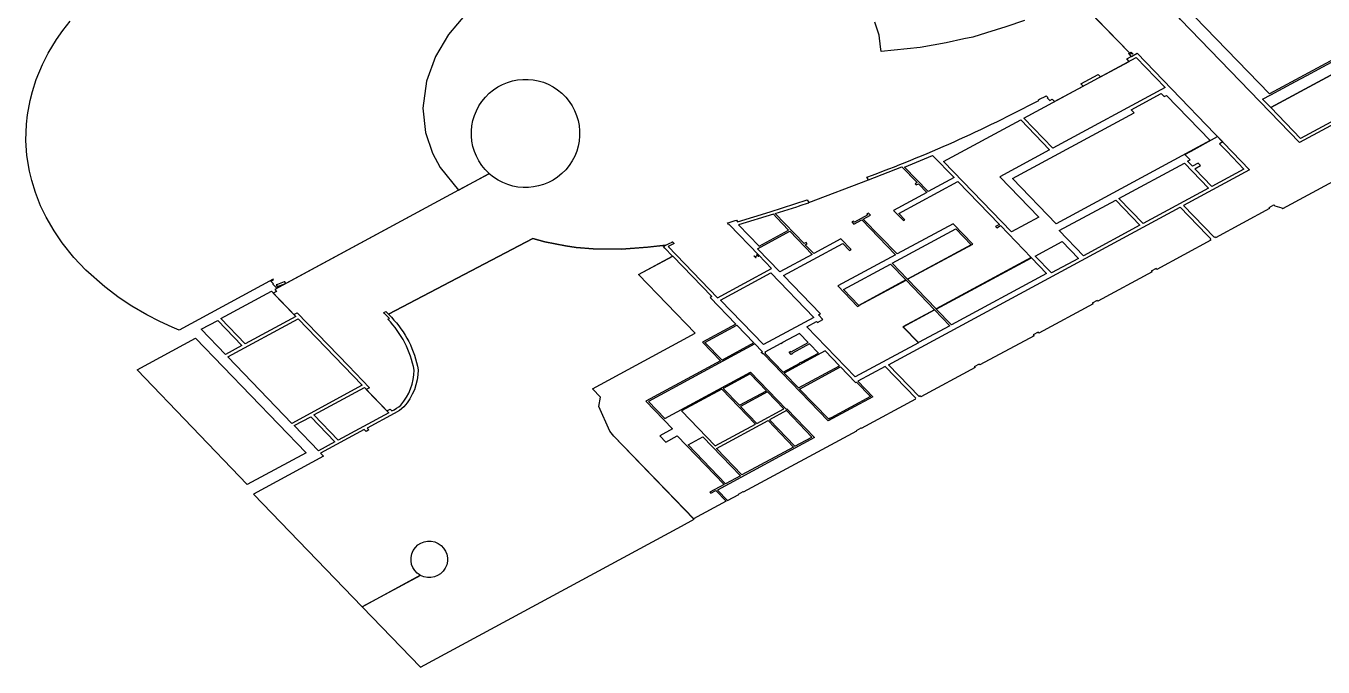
# Model space of a CAD drawing. Extents: x 12.24865 to 12.25126, y 41.7953 to 41.7969.
# Drawn here: x 12.248654 to 12.249548, y 41.795302 to 41.795744 of the extents above; entities that cross this region are included whole.
import ezdxf

# ---------------------------------------------------------------- set-up
doc = ezdxf.new("R2010")
doc.units = 0
doc.layers.add('RM$', color=3, linetype='CONTINUOUS')

msp = doc.modelspace()

# ---------------------------------------------------------------- linework, layer by layer
at = {"layer": 'RM$'}
for points in [[(12.24956151892515, 41.79584817685233), (12.24957045969307, 41.79584376793203), (12.24957244515137, 41.79584602255793), (12.24956334089877, 41.79585051209676), (12.24958460775757, 41.79587736138299), (12.24958422664494, 41.79587749737182), (12.24958773214301, 41.7958822312651), (12.24958773214301, 41.7958822312651), (12.24962522620882, 41.79586907446071), (12.24962939477493, 41.79586761169455), (12.24963079931571, 41.7958661562459), (12.24962738772762, 41.79586431270745), (12.2496933716197, 41.79579593511464), (12.24951114054714, 41.79569746174028), (12.2494598079212, 41.79575065540455), (12.24946127056191, 41.79575144579948), (12.24945870178605, 41.79575410775334), (12.24951005774949, 41.79579535627168), (12.24951471211717, 41.79579243780216), (12.24953319761517, 41.79580965376517), (12.24952799434938, 41.79581268512554)], [(12.24950648200348, 41.79569383411938), (12.24951205084602, 41.79569684340139), (12.24952917353345, 41.79570609612688), (12.24953697010885, 41.7957103092243), (12.24954789872101, 41.7957162148035), (12.24955684307335, 41.79572104813125), (12.24957105687237, 41.79572872894807), (12.24959732848642, 41.79574292552454), (12.24969747261952, 41.79579704100568), (12.2497235609798, 41.79577000618201), (12.2495325690948, 41.79566679863497), (12.24951204345382, 41.79568806886884), (12.24958277077786, 41.79572628834215), (12.24958755890931, 41.79572132651158), (12.24960442806639, 41.79573044221567), (12.24959738665206, 41.79573773907303), (12.24958051749416, 41.79572862336789), (12.24958277077786, 41.79572628834215), (12.24951204345382, 41.79568806886884)], [(12.24934199332812, 41.79568077387219), (12.24941941617273, 41.79572261163043), (12.24943937871484, 41.79570192498196), (12.2493619558807, 41.79566008723745)], [(12.24933404590338, 41.79563912121179), (12.24941790433867, 41.79568443666592), (12.24941579190891, 41.79568662572073), (12.2494365615193, 41.79569784919217), (12.24943867394876, 41.79569566013699), (12.2494401853526, 41.79569647686832), (12.24947025224923, 41.79566531931116), (12.24936425908803, 41.79560804272248)], [(12.24928660731251, 41.79565084431181), (12.24933975060235, 41.79567956194644), (12.24935971315524, 41.79565887531209), (12.24932529219166, 41.79564027487976), (12.24935215518759, 41.79561243749676), (12.24933343287194, 41.79560232030833)], [(12.24945969801745, 41.79564596977495), (12.2494636959222, 41.79564813016019), (12.24946207549416, 41.79564980975722), (12.24945807734353, 41.79564764923906), (12.24945477477904, 41.79565107160426), (12.2494565786904, 41.79565204640081), (12.24945295235668, 41.79565580427953), (12.24945714527977, 41.79565807004872), (12.24947542027448, 41.79566811200384), (12.24947904655234, 41.79566435421811), (12.24947680382439, 41.79566314229499), (12.24948183276182, 41.79565793093066), (12.24949359761645, 41.79564573929647), (12.24947146287384, 41.79563377814306)], [(12.2492597170803, 41.79564711787576), (12.24927903047966, 41.7956551605065), (12.24929388235488, 41.79563976994244), (12.24927608735224, 41.79563015384675)], [(12.24917061902677, 41.79561494950427), (12.24918544307793, 41.79561972839916), (12.24918671817813, 41.79562014878491), (12.24918854973619, 41.79562076011476), (12.24919276264268, 41.79562216628102), (12.24919385515187, 41.79562253093414), (12.24919378095569, 41.79562265402448), (12.24923498616815, 41.79563827280405), (12.24925793756482, 41.7956472708068), (12.24926845975315, 41.79563636690684), (12.24926699610065, 41.79563557597535), (12.2492677706594, 41.79563477332296), (12.24926923435565, 41.79563556427812), (12.24927501474569, 41.79562957422951), (12.24925209911318, 41.79561719103003), (12.24925900478204, 41.79561015019274), (12.24926000425589, 41.79561069029075), (12.24925579319836, 41.79561505408607), (12.24929650348997, 41.7956370531946), (12.24932504055028, 41.79560748104303), (12.24932245788505, 41.79560608541847), (12.24932323244274, 41.79560528276569), (12.24932581510797, 41.79560667839021), (12.2493470066067, 41.79558471892479), (12.2492815181226, 41.79554933013018), (12.24926181160872, 41.79556975143749), (12.24930671837928, 41.79559398113878), (12.24929314848404, 41.79560804324023), (12.24925453496403, 41.79558717717958), (12.24923128307765, 41.79561127242363), (12.24923620736126, 41.79561393342111), (12.24923479905504, 41.79561539280667), (12.24923372644914, 41.79561481318907), (12.24923436019648, 41.79561415645569), (12.24922519424424, 41.79560920333346), (12.24922456049684, 41.7956098600668), (12.24922348789112, 41.79560928044909), (12.24922489619746, 41.79560782106369), (12.24923021047184, 41.795610692806), (12.24925346235838, 41.79558659756214), (12.24921367798837, 41.79556509876695), (12.24922735111559, 41.79555092970632), (12.2492284237204, 41.79555150932397), (12.24922829695249, 41.79555164068987), (12.2492607390033, 41.79556917182015), (12.24928044564951, 41.79554875037602), (12.2492586522646, 41.79553697360723), (12.24926924304696, 41.79552599867351), (12.24922571654389, 41.79550247768054), (12.24919240814876, 41.79553699420609), (12.24919908683228, 41.79554060325807), (12.24919965013121, 41.79554001952802), (12.24920345300136, 41.79554207453685), (12.24920049830076, 41.79554513640575), (12.24920176593671, 41.79554582141546), (12.24917628500454, 41.79557222653711), (12.24921722830136, 41.79559435161423), (12.24922180736962, 41.79558960646298), (12.24922280684281, 41.7955901465613), (12.249222879975, 41.79559018608069), (12.24921581601728, 41.79559750624817), (12.2491971733474, 41.79558743206295), (12.24919134353227, 41.79559347332213), (12.24919270917759, 41.79559421129416), (12.24919193461844, 41.79559501394601), (12.24919056897311, 41.79559427597399)], [(12.24940748246086, 41.79562551578874), (12.24945253205203, 41.79564985968065), (12.24946921993053, 41.79563256644422), (12.24942417034447, 41.79560822255898)], [(12.24936628467379, 41.79560325330318), (12.24940523973566, 41.79562430386431), (12.24942192783402, 41.79560701041255), (12.24938297277657, 41.79558595985721)], [(12.24924866388519, 41.79551082830207), (12.24944961503023, 41.7956194185833), (12.24946802834136, 41.79560033731442), (12.24947077387119, 41.79559749218702), (12.24947033474468, 41.79559725489198), (12.24947086357971, 41.79559670687275), (12.24943354983027, 41.79557654327008), (12.24943302099511, 41.79557709128914), (12.24942970567285, 41.79557529975423), (12.24943023450803, 41.79557475173519), (12.24939292078444, 41.79555458812003), (12.24939239194912, 41.79555513613888), (12.24938907662916, 41.79555334460286), (12.24938960546448, 41.79555279658401), (12.24935228374105, 41.79553262861939), (12.24935175490559, 41.79553317663805), (12.24934843958793, 41.79553138510093), (12.2493489684234, 41.79553083708226), (12.24931165475149, 41.79551067344206), (12.24931112591589, 41.79551122146054), (12.24930781060051, 41.79550942992229), (12.24930833943613, 41.79550888190382), (12.24927103359936, 41.7954887224711), (12.24927050655395, 41.79548926863411), (12.24926982454534, 41.79548890008816)], [(12.24915951948574, 41.79559259476355), (12.24917982324027, 41.79560356658), (12.24917175266767, 41.79561208360003), (12.2491693670733, 41.79561455571613), (12.2491453441182, 41.79560728431036)], [(12.24915839467892, 41.79559076572511), (12.24918069530923, 41.79560281662078), (12.2491961007423, 41.79558685244501), (12.24917380011432, 41.79557480155239)], [(12.24925122103307, 41.79558072614682), (12.24929503165729, 41.79560440063248), (12.24930552364971, 41.79559352807483), (12.24926171302862, 41.79556985359325)], [(12.24934962861027, 41.79558553781165), (12.24936835055111, 41.79559565467225), (12.2493795111332, 41.79558408925118), (12.24936091387733, 41.79557415066438)], [(12.24921770637443, 41.79556261539605), (12.24925014842758, 41.79558014652939), (12.24926064042319, 41.79556927397592), (12.24922819837236, 41.79555174284559)], [(12.24928161683483, 41.79554922783742), (12.24934710531889, 41.79558461663197), (12.24935759751491, 41.79557374384579), (12.24929210903551, 41.79553835505731)], [(12.24913297131508, 41.79555538513819), (12.24916758716433, 41.79557409099411), (12.24919723174597, 41.79554337121293), (12.24916261590367, 41.79552466536608)], [(12.24878872393481, 41.79554260677535), (12.24882353473132, 41.79556141814003), (12.24884022304295, 41.79554412469562), (12.24880541225038, 41.79552531333611)], [(12.249258887358, 41.79553694522095), (12.24928047597285, 41.79554861133554), (12.2492909681736, 41.79553773855554), (12.24926937956029, 41.79552607244295)], [(12.24877507268222, 41.79553522978554), (12.24878648122473, 41.79554139483922), (12.24880316954056, 41.7955241014003), (12.24879176099934, 41.79551793634831)], [(12.24879338054018, 41.79551625808211), (12.24884184258326, 41.79554244642872), (12.2488859925745, 41.79549669545836), (12.248837636168, 41.79547039767851)], [(12.24913398365535, 41.79551404453543), (12.2491222315636, 41.795526222864), (12.24914412975094, 41.79553805630725), (12.24915588184094, 41.7955258779764)], [(12.24873086864059, 41.79550724259257), (12.24877125524207, 41.79552906709995), (12.24884741389928, 41.795450146822), (12.24880677538419, 41.79542835280549)], [(12.2491634260574, 41.79551944400546), (12.24916384854388, 41.79551900619543), (12.2491635068051, 41.79551882152515), (12.24917612566272, 41.79550574592623), (12.24918748536602, 41.79551188452992), (12.24918731637128, 41.79551205965419), (12.24918848648452, 41.79551269196474), (12.24918865547926, 41.79551251684045), (12.24920035661293, 41.79551883994509), (12.24919422352208, 41.79552519548752), (12.24918252238791, 41.79551887238223), (12.24918285333532, 41.79551852943123), (12.24918168322203, 41.79551789712063), (12.2491801763545, 41.79551945864279), (12.24918134646779, 41.79552009095339), (12.24918167741521, 41.7955197480024), (12.24919337854944, 41.79552607110777), (12.24918731587158, 41.79553235368143), (12.24917561473688, 41.7955260305754), (12.24917571331729, 41.79552592841949), (12.24917454320394, 41.79552529610882), (12.24917444462354, 41.79552539826474)], [(12.24908321106922, 41.79548549737762), (12.24909445780847, 41.79547384393667), (12.24915356154653, 41.79550578271441), (12.24917823296776, 41.79548021645028), (12.24917860837307, 41.79548041931346), (12.24919762138333, 41.79546071667501), (12.24913081779522, 41.79542439784034), (12.24913776044057, 41.79541720337904), (12.24914551322601, 41.79542139287099), (12.24914529735534, 41.79542161657154), (12.24914861266152, 41.79542340811425), (12.24914882853218, 41.79542318441369), (12.2492267646542, 41.7954652998923), (12.24922655271009, 41.79546551952414), (12.24922986802088, 41.79546731106462), (12.24923007996498, 41.79546709143277), (12.24926740139457, 41.79548725931813), (12.24926719124088, 41.79548747709476), (12.24926758182751, 41.7954876881612), (12.24926758182751, 41.7954876881612), (12.24924642116705, 41.79550961637469), (12.24922753537933, 41.7954994108074), (12.24923792841712, 41.79548864079225), (12.2492071818431, 41.79547202584055), (12.24916253226412, 41.79551829489848), (12.24916248341193, 41.79551826849952), (12.24916234262892, 41.79551841438871), (12.24916200149077, 41.79551823004301), (12.24916101568898, 41.79551925159968), (12.2491618442321, 41.7955196993314), (12.24916153263872, 41.7955200206122), (12.24915658603819, 41.79552514823424), (12.24914248945665, 41.79551753066061)], [(12.2491768289987, 41.79550501613298), (12.24918668932508, 41.7954947981656), (12.24921496837481, 41.79551007971034), (12.24920510805032, 41.7955202976802)], [(12.24921567231103, 41.79550935024139), (12.24922604239152, 41.7954986040212), (12.2492265605718, 41.79549888403736), (12.24923617906737, 41.79548891665903), (12.2492226908185, 41.7954816278291), (12.24922272135752, 41.79548159618234), (12.24922262337765, 41.79548154323562), (12.24922266344522, 41.79548150171472), (12.24920920714664, 41.795474230147), (12.24920916707907, 41.79547427166788), (12.24920848451328, 41.79547390282022), (12.24920852458085, 41.79547386129932), (12.24920745244793, 41.79547328193576), (12.24918739326143, 41.79549406869681)], [(12.24913476283544, 41.7954945155298), (12.2491460428236, 41.79548282641813), (12.24916456960431, 41.79549283800645), (12.24915328961756, 41.79550452711995)], [(12.248852801331, 41.79547620584583), (12.24888761234762, 41.79549501731785), (12.24890430062429, 41.79547772386292), (12.24886948961163, 41.79545891239604)], [(12.24910599705768, 41.79547897093082), (12.24912926117802, 41.79545486302886), (12.24915705185775, 41.7954698806962), (12.2491337877418, 41.79549398860391)], [(12.24914674696748, 41.79548209673487), (12.24915802695123, 41.79547040762187), (12.24917655373044, 41.79548041920823), (12.24916527374811, 41.79549210832306)], [(12.24883915008434, 41.79546882886376), (12.2488505586219, 41.79547499391097), (12.24886724690278, 41.79545770046153), (12.24885583836651, 41.79545153541599)], [(12.24916566247663, 41.79547231183941), (12.24918326606052, 41.79545406975297), (12.24914767432975, 41.79543483651999), (12.24913007074161, 41.79545307860087)], [(12.24916663754951, 41.79547283875382), (12.24918424132555, 41.79545459646799), (12.2491959424485, 41.79546091957283), (12.24917833867386, 41.79547916186049)], [(12.24911052038835, 41.79545566142579), (12.24912075704913, 41.7954611931681), (12.24914669971614, 41.79543430955008), (12.2491364628649, 41.79542877800937)]]:
    msp.add_lwpolyline(points, close=True, dxfattribs=at)
for points in [[(12.24957169746471, 41.79568538930969), (12.24953194589174, 41.79566390843578), (12.2494499520339, 41.79574887661442), (12.24944887510358, 41.79574999260835), (12.24944900687629, 41.79575008666485), (12.24944776163507, 41.79575106358905), (12.24944806625007, 41.79575128101752), (12.24944807870248, 41.79575127124826), (12.24945186463203, 41.79575397357341), (12.24945185217961, 41.79575398334264), (12.24945254844043, 41.79575448032045), (12.24945379956122, 41.79575349878354), (12.24945705597065, 41.79575581326779), (12.24945859411706, 41.79575421932787), (12.24950991927287, 41.79579544310189), (12.24950678613271, 41.79579741033463), (12.2495251306803, 41.79581435346466), (12.24952785183853, 41.79581276815065), (12.24956136819839, 41.79584825117951)], [(12.24937723884775, 41.79576476979601), (12.24941484264289, 41.79572580204273), (12.2494158251524, 41.7957263329706), (12.24941723343985, 41.79572487360079), (12.24941713592989, 41.79572482090843), (12.24941645467085, 41.79572552687858), (12.24941479700175, 41.79572463110839), (12.24941547826081, 41.79572392513824), (12.24941604007782, 41.79572334069455), (12.24942003937113, 41.79572550183006), (12.24949745987055, 41.79564527294273), (12.24945185775819, 41.79562063050481), (12.24947301659679, 41.79559870411021), (12.24947365006923, 41.79559904642578), (12.24947417890425, 41.79559849840653), (12.24951149267953, 41.79561866199668), (12.24951096384464, 41.79561921001609), (12.24951427917149, 41.79562100154878), (12.24951484246787, 41.79562041781768), (12.24951978420659, 41.79561898656277), (12.24952034221256, 41.79561840831391), (12.24955533202296, 41.79563731605551)], [(12.24895782562413, 41.79575324962245), (12.2489454484516, 41.79573836099607), (12.24893652190924, 41.79572320162441), (12.24893034231835, 41.79570621772709), (12.24892792285123, 41.79568777011311), (12.24892967394165, 41.79567096757813), (12.24893438452662, 41.79565672403708), (12.2489397364122, 41.79564675412421), (12.24895232947352, 41.79563112822068)], [(12.24895194626431, 41.79563160372), (12.24895239180611, 41.79563105087624), (12.24883350686924, 41.7955668069678), (12.24883271846824, 41.79556803548091), (12.24883233899293, 41.79556789910872), (12.24883234680312, 41.79556788693862), (12.24882763046733, 41.79556619202695), (12.24882762265714, 41.79556620419707), (12.24882675528771, 41.79556589249011), (12.24882753630681, 41.79556467547989), (12.24883266465023, 41.79556651845494), (12.24882712148282, 41.79556352299165), (12.24882441755309, 41.79556632496725), (12.24882488243502, 41.79556657618407), (12.24882305445267, 41.79556848592351), (12.2488249742731, 41.79556952337226), (12.24882476302857, 41.79556974227661), (12.24875997036017, 41.79553472903235), (12.24875512514047, 41.79553676163827), (12.24874667771915, 41.79554064030125), (12.24873771160779, 41.79554522096253), (12.24872735784248, 41.79555126230369), (12.24871860282707, 41.79555699713797), (12.24870863673719, 41.79556448322986), (12.24869555491834, 41.79557609060881), (12.24868740853832, 41.79558469595254), (12.248679284137, 41.79559481935843), (12.24867367378713, 41.79560309304436), (12.24866819680608, 41.7956125683876), (12.2486644793344, 41.79562034992183), (12.24866081684856, 41.79562959596419), (12.24865832246984, 41.79563778588366), (12.24865679290767, 41.79564417429631), (12.24865504275233, 41.7956550654497), (12.24865433868566, 41.79566530996858), (12.24865466796921, 41.79567656465938), (12.24865535628367, 41.79568305427666), (12.24865719377485, 41.79569296683262), (12.24865878880754, 41.7956992118382), (12.24866143639923, 41.79570743236705), (12.24866571471891, 41.79571771474974), (12.24866972560995, 41.79572553800777), (12.24867550396005, 41.79573508948401), (12.2486797989144, 41.79574116195365), (12.24868490863775, 41.7957476261817)], [(12.24934240182824, 41.79574818560925), (12.2493296307725, 41.79574378514923), (12.24931617970744, 41.79573953707587), (12.24930683997463, 41.7957366606489), (12.2493004734939, 41.79573542192978), (12.2492884343967, 41.79573275405753), (12.24927048397595, 41.79572958689708), (12.24924364065212, 41.79572685056362), (12.24924321370986, 41.79573002340347), (12.24924213479072, 41.79573804123092), (12.24923929806734, 41.79574704799914)], [(12.24909996733815, 41.79558574261016), (12.24912690554849, 41.79555782741293), (12.24912568638101, 41.79555716859368), (12.24914342581363, 41.79553878577571), (12.24912055203492, 41.79552642513763), (12.2491330080281, 41.79551351737862), (12.24908153296309, 41.7954857007115), (12.24909988932245, 41.79546667807453), (12.24909101734912, 41.79546188410509), (12.24909524174007, 41.79545750649902), (12.24910303619272, 41.79546171850929), (12.24910303619272, 41.79546171850929), (12.24910303619272, 41.79546171850929), (12.24910303619272, 41.79546171850929), (12.24913538554617, 41.79542819584208), (12.24912556346775, 41.79542288813347), (12.24912626778848, 41.79542215826655), (12.24912970343884, 41.79542401484232), (12.24913679388933, 41.7954166810688), (12.24911438442533, 41.79540457131565), (12.24905942311747, 41.79546152604117), (12.24905671054758, 41.7954649237485), (12.24904903748623, 41.7954819843982), (12.24905029293761, 41.79548840966764), (12.24904465977697, 41.79549424712861), (12.24910491216919, 41.79552680695468), (12.24911539501953, 41.79553247172918), (12.24907631997373, 41.79557296393267), (12.24909996733815, 41.79558574261016)]]:
    msp.add_lwpolyline(points, dxfattribs=at)
for points in [[(12.24895782562413, 41.79575324962245), (12.2489454484516, 41.79573836099607), (12.24893652190924, 41.79572320162441), (12.24893034231835, 41.79570621772709), (12.24892792285123, 41.79568777011311), (12.24892967394165, 41.79567096757813), (12.24893438452662, 41.79565672403708), (12.2489397364122, 41.79564675412421), (12.24895232947352, 41.79563112822068), (12.24897353151328, 41.7956425855075, -1440.437224484651), (12.24897360842907, 41.79564251604361), (12.24895239180611, 41.79563105087624), (12.24882577744281, 41.79556263007547), (12.24882698857795, 41.79556137502387), (12.24882474586648, 41.79556016308845), (12.24883901190841, 41.79554537974738), (12.24884125461966, 41.79554659168253), (12.24887652766729, 41.79551003993475), (12.24889106619074, 41.79549497419965), (12.24888882348024, 41.7954937622655), (12.24890308973811, 41.79547897904828), (12.24890533220255, 41.79548019084932), (12.24890654333456, 41.79547893579678, 0.0644050322248403), (12.24891256830584, 41.79548300838312, 0.1776459063799209), (12.24892190614404, 41.79550711881236, 0.142301590822705), (12.24890378247469, 41.79554215257504), (12.24890484689675, 41.79554276069322), (12.24890109315577, 41.79554637008555), (12.24890110740061, 41.79554637838145), (12.24890102609944, 41.79554645655597), (12.24890101185815, 41.79554644826213), (12.24890078286412, 41.79554666845507), (12.24890220663858, 41.79554749763349), (12.24890246518421, 41.79554724903089), (12.24890245094646, 41.79554724073912), (12.24890412310833, 41.79554563288448), (12.24900361116238, 41.79559783507257), (12.24901182170904, 41.79559561915494), (12.24902617745755, 41.79559273839018), (12.24903355256685, 41.79559171036713), (12.24904523041695, 41.79559066326559), (12.24906477844323, 41.79559042008144), (12.24908270381291, 41.79559178550387), (12.24909526079141, 41.79559321539829), (12.24909527097132, 41.79559320425204), (12.24909751113258, 41.79559435227377), (12.2490995905275, 41.79559541341977), (12.24909958034761, 41.795595424566), (12.24909992789813, 41.79559560231512), (12.24910094588789, 41.79559448769092), (12.2490990549222, 41.79559352058692), (12.24909677599805, 41.79559235506772), (12.24913086965483, 41.7955570249139), (12.24916811827533, 41.79557715347737), (12.2491592280309, 41.79558636616029), (12.24915864298763, 41.79558605001235), (12.24915922265694, 41.79558544931925), (12.24915912514743, 41.79558539662669), (12.24915844388718, 41.79558610259528), (12.24915678622537, 41.79558520682156), (12.24915746748562, 41.79558450085297), (12.2491573699761, 41.79558444816039), (12.24915596168618, 41.79558590752697), (12.24915605919569, 41.79558596021954), (12.24915674045594, 41.79558525425096), (12.24915839811775, 41.79558615002469), (12.24915771685751, 41.79558685599328), (12.24915781436704, 41.79558690868585), (12.24915864298763, 41.79558605001235), (12.2491592280309, 41.79558636616029), (12.24913885017311, 41.79560748308548), (12.24913880474302, 41.79560746991638), (12.2491387982262, 41.79560748250557), (12.24913876548005, 41.79560747301325), (12.24913877199687, 41.79560746042404), (12.24913842431558, 41.79560735963942), (12.24913777263222, 41.79560861855935), (12.24913816517561, 41.79560873234842), (12.24913817169245, 41.79560871975922), (12.2491430504461, 41.7956101339947), (12.24914304392927, 41.79561014658392), (12.24914394116861, 41.7956104066724), (12.24914453023455, 41.79560926871643), (12.24916721362048, 41.79561612511857), (12.2491927176926, 41.79562441795706), (12.2491937812881, 41.79562265347271), (12.24923498616815, 41.79563827280404), (12.2492337340041, 41.7956401187088), (12.2492337340041, 41.7956401187088), (12.2492337340041, 41.7956401187088, 0.0343803220214021), (12.24935219321901, 41.79569306961352), (12.24935191731896, 41.79569337170596), (12.24935271172057, 41.79569377798674), (12.24935272190044, 41.79569376684049), (12.24935704147259, 41.79569597599892), (12.24935703129272, 41.79569598714519), (12.24935737884451, 41.79569616489358), (12.24935839683161, 41.79569505026702), (12.24935808900001, 41.79569489283273), (12.24935807882014, 41.79569490397901), (12.24935804407484, 41.79569488620922), (12.24935805425472, 41.79569487506294), (12.24935804754095, 41.79569487162932), (12.24935986717843, 41.79569298599036), (12.24936149559297, 41.79569386595358), (12.24936311512403, 41.79569218767905), (12.2493828704461, 41.79570286334293), (12.24938125109277, 41.79570454143376), (12.24939309737768, 41.79571094292785), (12.24939471673088, 41.79570926483684), (12.24941447241864, 41.79571994012763), (12.24941285288813, 41.79572161840289), (12.24941594399371, 41.79572328877268), (12.2494139724634, 41.79572533181567), (12.24941474512525, 41.79572574934621), (12.24937714629367, 41.79576471195585)], [(12.24890567853682, 41.79554415925585), (12.24890626949639, 41.79554359102308), (12.24890610816899, 41.79554349706917, -0.1484405469832588), (12.24892466414224, 41.79550728042064, -0.1784101763273383), (12.24891472460885, 41.79548171022316), (12.24891163537991, 41.79547932476721), (12.24890814559245, 41.79547724819144), (12.2488894408542, 41.79546714037171), (12.24889067303587, 41.79546586350771), (12.24888872285442, 41.79546480965121), (12.24888749071282, 41.79546608647362), (12.248857319666, 41.79544978244653), (12.24885932435603, 41.79544770505964), (12.24881109766192, 41.79542164386869), (12.2488860347957, 41.79534398919233), (12.24892608700191, 41.79536563296447, -434.3304076231178), (12.24892618857963, 41.79536557682782), (12.24888610521578, 41.79534391621843), (12.24892622208357, 41.79530239110636), (12.24910598335346, 41.79539953186459), (12.24911470131738, 41.7954042429297), (12.24905942311747, 41.79546152604117), (12.24905671054758, 41.7954649237485), (12.24904903748623, 41.7954819843982), (12.24905029293761, 41.79548840966764), (12.24904465977697, 41.79549424712861), (12.24910491216919, 41.79552680695468), (12.24911539501953, 41.79553247172918), (12.24907631997373, 41.79557296393267), (12.24909982005024, 41.79558566301802), (12.24909452293232, 41.79559115386051), (12.24909466921144, 41.7955912329075), (12.24909360585517, 41.79559233482893, -0.0036059240008745), (12.24909526079141, 41.79559321539829), (12.2490827833178, 41.79559179455728), (12.24906477844323, 41.79559042008144), (12.24904523041695, 41.79559066326559), (12.24903355256685, 41.79559171036713), (12.24902617745755, 41.79559273839018), (12.24901182170904, 41.79559561915494), (12.24900361116238, 41.79559783507257), (12.24890412310833, 41.79554563288448), (12.24890566429908, 41.79554415096406), (12.24890567853682, 41.79554415925585)]]:
    msp.add_lwpolyline(points, format="xyb", dxfattribs=at)

doc.saveas('drawing.dxf')
